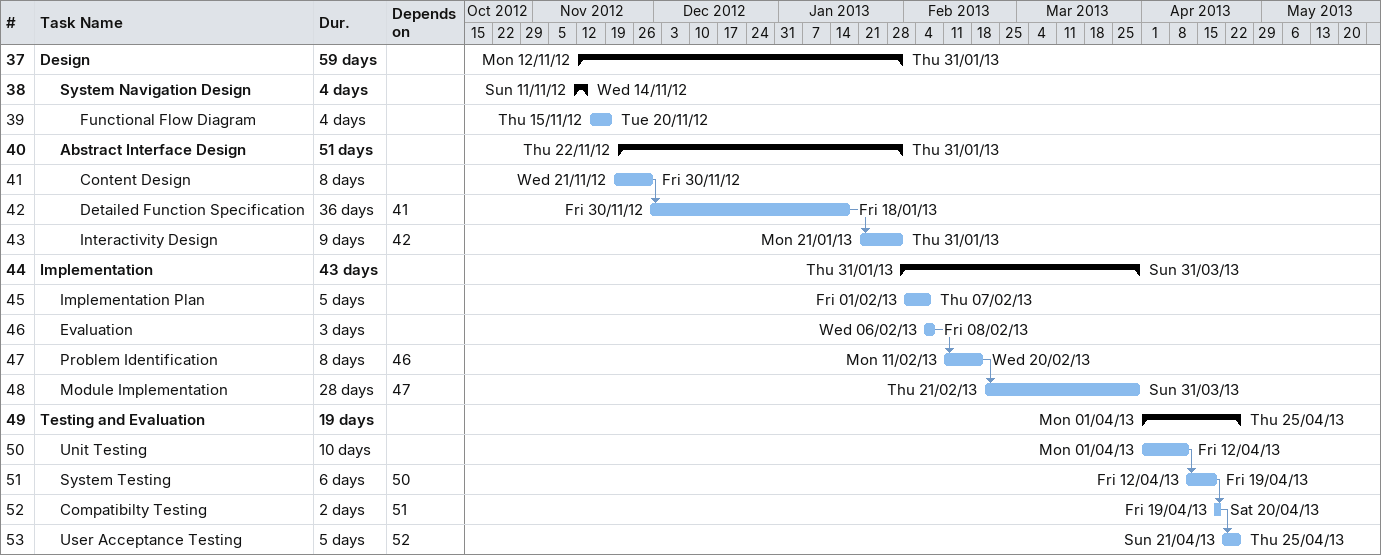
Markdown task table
| ID | Level | Task | Duration | Start | Finish | Predecessors |
|---|---|---|---|---|---|---|
| 37 | 1 | **Design** | 59d | 2012-11-12 | 2013-01-31 |  |
| 38 | 2 | **System Navigation Design** | 4d | 2012-11-11 | 2012-11-14 |  |
| 39 | 3 | Functional Flow Diagram | 4d | 2012-11-15 | 2012-11-20 |  |
| 40 | 2 | **Abstract Interface Design** | 51d | 2012-11-22 | 2013-01-31 |  |
| 41 | 3 | Content Design | 8d | 2012-11-21 | 2012-11-30 |  |
| 42 | 3 | Detailed Function Specification | 36d | 2012-11-30 | 2013-01-18 | 41 |
| 43 | 3 | Interactivity Design | 9d | 2013-01-21 | 2013-01-31 | 42 |
| 44 | 1 | **Implementation** | 43d | 2013-01-31 | 2013-03-31 |  |
| 45 | 2 | Implementation Plan | 5d | 2013-02-01 | 2013-02-07 |  |
| 46 | 2 | Evaluation | 3d | 2013-02-06 | 2013-02-08 |  |
| 47 | 2 | Problem Identification | 8d | 2013-02-11 | 2013-02-20 | 46 |
| 48 | 2 | Module Implementation | 28d | 2013-02-21 | 2013-03-31 | 47 |
| 49 | 1 | **Testing and Evaluation** | 19d | 2013-04-01 | 2013-04-25 |  |
| 50 | 2 | Unit Testing | 10d | 2013-04-01 | 2013-04-12 |  |
| 51 | 2 | System Testing | 6d | 2013-04-12 | 2013-04-19 | 50 |
| 52 | 2 | Compatibilty Testing | 2d | 2013-04-19 | 2013-04-20 | 51 |
| 53 | 2 | User Acceptance Testing | 5d | 2013-04-21 | 2013-04-25 | 52 |
